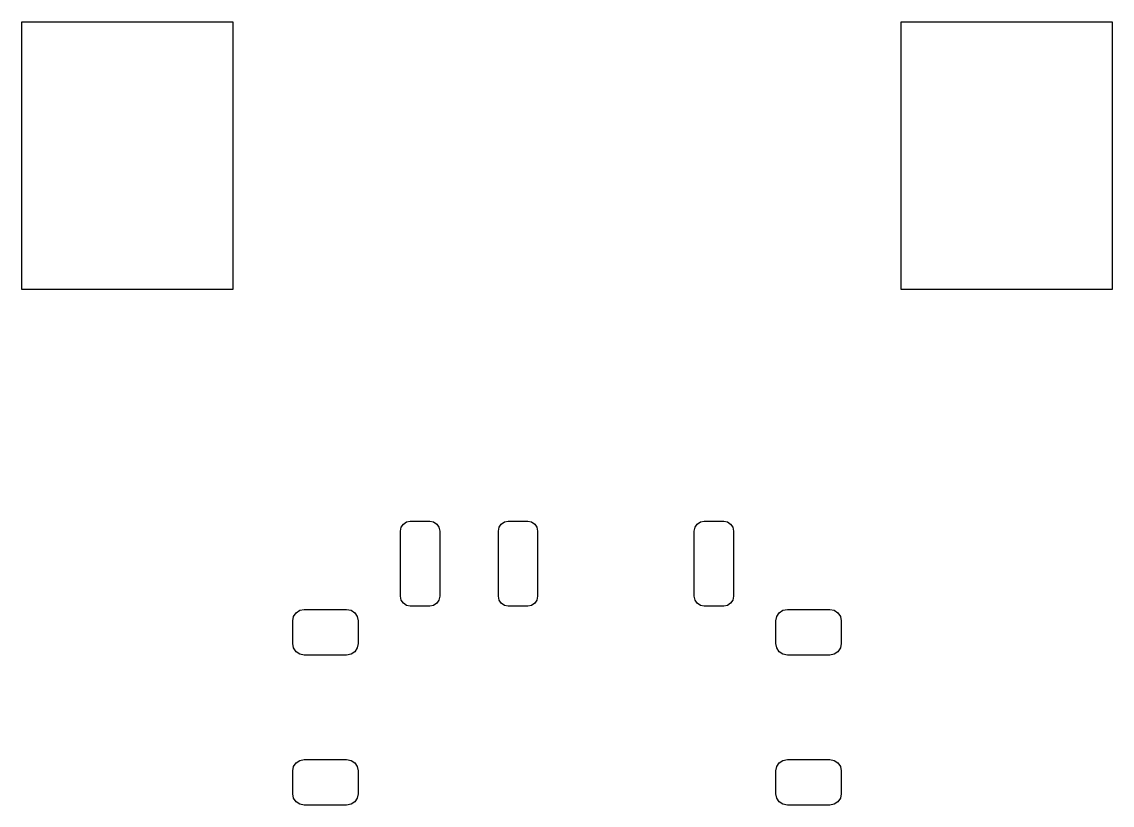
# Model space of a CAD drawing. Extents: x 41.6 to 58.4, y 66.1 to 78.1.
import ezdxf

# ---------------------------------------------------------------- set-up
doc = ezdxf.new("R2010")
doc.units = 0

msp = doc.modelspace()

# ---------------------------------------------------------------- linework, layer by layer
at = {"layer": 'Layer 1', "color": 7}
for points in [[(44.88, 78.107), (44.88, 74.007), (41.65, 74.007), (41.65, 78.107), (44.88, 78.107)], [(58.35, 78.107), (58.35, 74.007), (55.12, 74.007), (55.12, 78.107), (58.35, 78.107)], [(48.05, 69.307), (48.0386, 69.2496), (48.0061, 69.2009), (47.9574, 69.1684), (47.9, 69.157), (47.6, 69.157), (47.5426, 69.1684), (47.4939, 69.2009), (47.4614, 69.2496), (47.45, 69.307), (47.45, 70.307), (47.4614, 70.3644), (47.4939, 70.4131), (47.5426, 70.4456), (47.6, 70.457), (47.9, 70.457), (47.9574, 70.4456), (48.0061, 70.4131), (48.0386, 70.3644), (48.05, 70.307), (48.05, 69.307)], [(49.55, 69.307), (49.5386, 69.2496), (49.5061, 69.2009), (49.4574, 69.1684), (49.4, 69.157), (49.1, 69.157), (49.0426, 69.1684), (48.9939, 69.2009), (48.9614, 69.2496), (48.95, 69.307), (48.95, 70.307), (48.9614, 70.3644), (48.9939, 70.4131), (49.0426, 70.4456), (49.1, 70.457), (49.4, 70.457), (49.4574, 70.4456), (49.5061, 70.4131), (49.5386, 70.3644), (49.55, 70.307), (49.55, 69.307)], [(52.55, 69.307), (52.5386, 69.2496), (52.5061, 69.2009), (52.4574, 69.1684), (52.4, 69.157), (52.1, 69.157), (52.0426, 69.1684), (51.9939, 69.2009), (51.9614, 69.2496), (51.95, 69.307), (51.95, 70.307), (51.9614, 70.3644), (51.9939, 70.4131), (52.0426, 70.4456), (52.1, 70.457), (52.4, 70.457), (52.4574, 70.4456), (52.5061, 70.4131), (52.5386, 70.3644), (52.55, 70.307), (52.55, 69.307)], [(46.8, 68.582), (46.7867, 68.515), (46.7487, 68.4583), (46.692, 68.4203), (46.625, 68.407), (45.975, 68.407), (45.908, 68.4203), (45.8513, 68.4583), (45.8133, 68.515), (45.8, 68.582), (45.8, 68.932), (45.8133, 68.999), (45.8513, 69.0557), (45.908, 69.0937), (45.975, 69.107), (46.625, 69.107), (46.692, 69.0937), (46.7487, 69.0557), (46.7867, 68.999), (46.8, 68.932), (46.8, 68.582)], [(54.2, 68.582), (54.1867, 68.515), (54.1487, 68.4583), (54.092, 68.4203), (54.025, 68.407), (53.375, 68.407), (53.308, 68.4203), (53.2513, 68.4583), (53.2133, 68.515), (53.2, 68.582), (53.2, 68.932), (53.2133, 68.999), (53.2513, 69.0557), (53.308, 69.0937), (53.375, 69.107), (54.025, 69.107), (54.092, 69.0937), (54.1487, 69.0557), (54.1867, 68.999), (54.2, 68.932), (54.2, 68.582)], [(46.8, 66.282), (46.7867, 66.215), (46.7487, 66.1583), (46.692, 66.1203), (46.625, 66.107), (45.975, 66.107), (45.908, 66.1203), (45.8513, 66.1583), (45.8133, 66.215), (45.8, 66.282), (45.8, 66.632), (45.8133, 66.699), (45.8513, 66.7557), (45.908, 66.7937), (45.975, 66.807), (46.625, 66.807), (46.692, 66.7937), (46.7487, 66.7557), (46.7867, 66.699), (46.8, 66.632), (46.8, 66.282)], [(54.2, 66.282), (54.1867, 66.215), (54.1487, 66.1583), (54.092, 66.1203), (54.025, 66.107), (53.375, 66.107), (53.308, 66.1203), (53.2513, 66.1583), (53.2133, 66.215), (53.2, 66.282), (53.2, 66.632), (53.2133, 66.699), (53.2513, 66.7557), (53.308, 66.7937), (53.375, 66.807), (54.025, 66.807), (54.092, 66.7937), (54.1487, 66.7557), (54.1867, 66.699), (54.2, 66.632), (54.2, 66.282)]]:
    msp.add_lwpolyline(points, close=True, dxfattribs=at)

doc.saveas('drawing.dxf')
